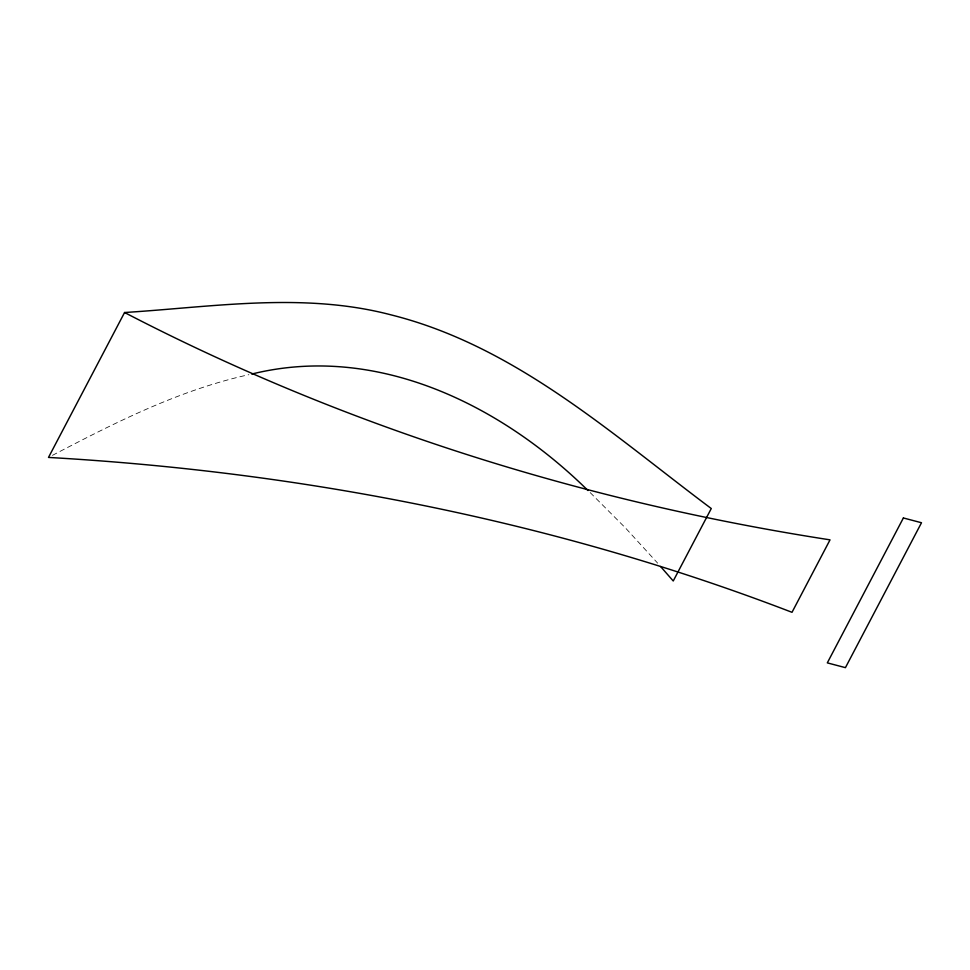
<?xml version="1.0" encoding="UTF-8"?>
<svg xmlns="http://www.w3.org/2000/svg" width="970" height="970" viewBox="0 0 970 970"><rect width="100%" height="100%" fill="white"/><g stroke="black" fill="none" stroke-linecap="round" stroke-linejoin="round"><path stroke-width="0.73" stroke-dasharray="4.85 3.64" d="M52.441 455.354C115.187 422.58 179.28 390.013 248.89 374.687M590.16 492.566L625.735 528.226L657.636 563.146"/><path stroke-width="1.45" d="M124.572 312.51L48.5 457.428C302.106 471.905 554.597 520.987 792.005 612.312L830.029 539.853C584.886 501.951 344.908 426.982 124.572 312.51C213.109 306.969 303.44 291.885 390.886 314.826C514.827 345.769 611.561 433.942 711.277 508.535L673.241 580.981L660.558 566.492M251.751 374.056C376.263 343.222 500.641 404.49 587.99 490.529M903.385 517.968L827.313 662.874L845.428 667.651L921.5 522.745L903.385 517.968"/></g></svg>
